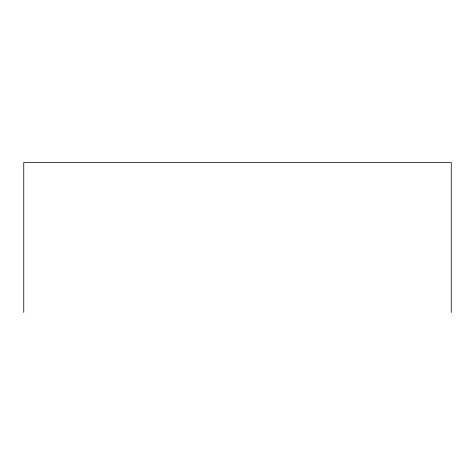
<?xml version="1.0" encoding="UTF-8"?>
<svg xmlns="http://www.w3.org/2000/svg" width="475" height="475" viewBox="0 0 475 475"><rect width="100%" height="100%" fill="white"/><g stroke="black" fill="none" stroke-linecap="round" stroke-linejoin="round"><path stroke-width="0.71" d="M451.25 312.455L451.25 162.545L23.75 162.545L23.75 312.455"/></g></svg>
